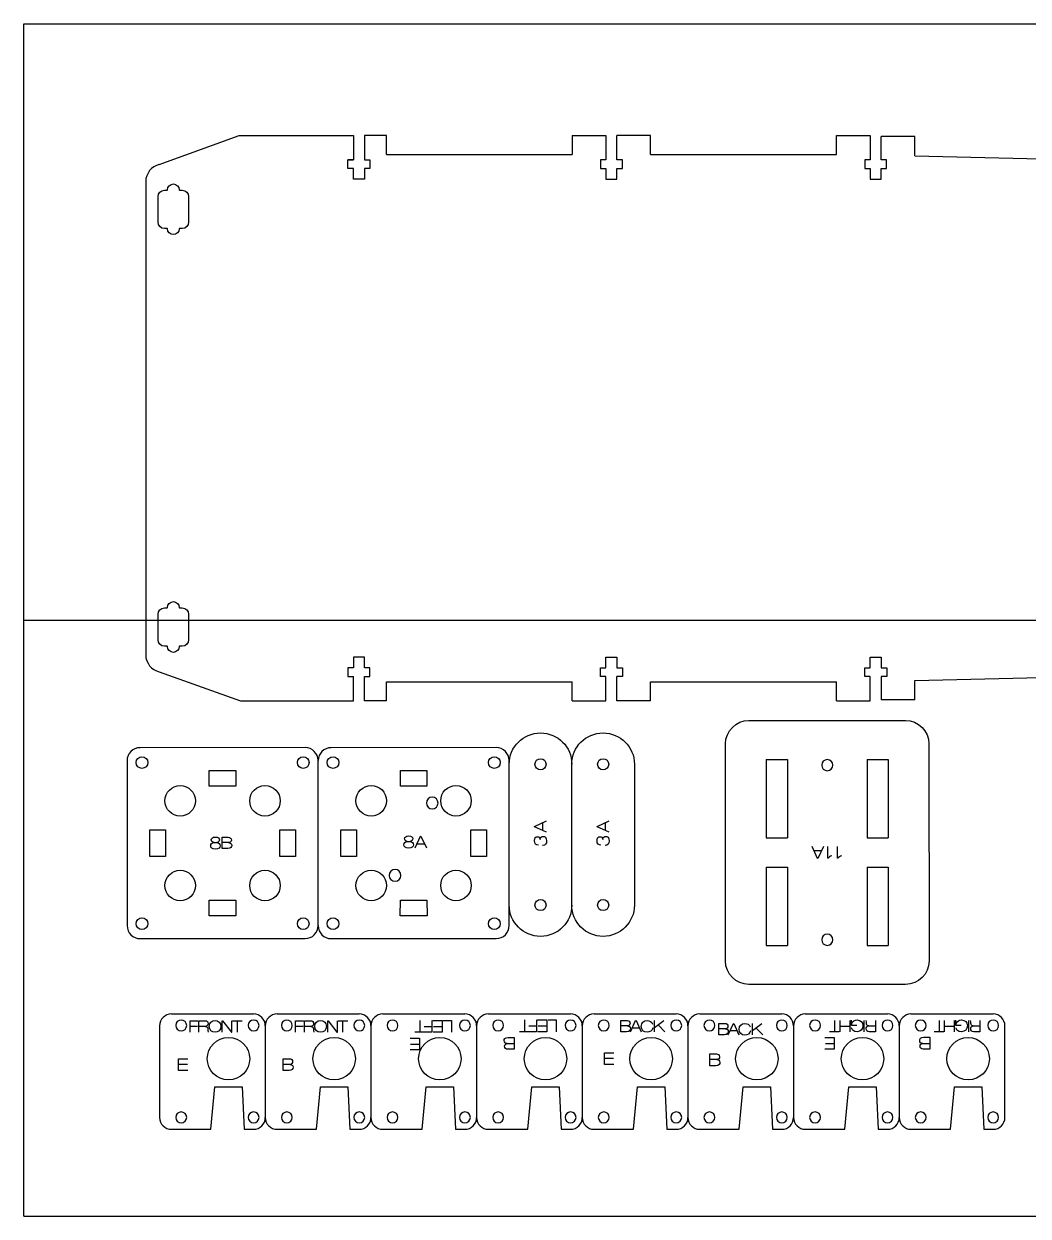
# Model space of a CAD drawing. Extents: x 0 to 610, y 0 to 305.
# Drawn here: x 0 to 256.6, y 0 to 304.8 of the extents above; entities that cross this region are included whole.
import ezdxf

# ---------------------------------------------------------------- set-up
doc = ezdxf.new("R2010")
doc.units = 0
doc.layers.add('CUTS', color=1, linetype='Continuous', true_color=0xff0000)
doc.layers.add('TEXT', color=5, linetype='Continuous', true_color=0x0000ff)
doc.layers.add('laser bed referance', color=3, linetype='Continuous', lineweight=25, true_color=0x00ff00)
doc.layers.add('Referance lines', color=2, linetype='Continuous', lineweight=25, true_color=0xffff00)

msp = doc.modelspace()

# ---------------------------------------------------------------- linework, layer by layer
at = {"layer": 'CUTS', "color": 1, "lineweight": 25, "true_color": 0xff0000}
for p, q in [((34.57, 268.85), (55.03, 276.28)), ((55.03, 276.28), (84.21, 276.28)), ((84.21, 276.28), (84.21, 270.02)), ((92.63, 276.28), (87.01, 276.28)), ((87.01, 276.28), (87.01, 270.02)), ((92.63, 271.38), (92.63, 276.28)), ((140.14, 276.28), (140.14, 271.38)), ((140.14, 276.28), (148.74, 276.28)), ((148.74, 276.28), (148.74, 270.02)), ((160.14, 276.28), (151.54, 276.28)), ((151.54, 270.02), (151.54, 276.28)), ((160.14, 271.38), (160.14, 276.28)), ((207.65, 271.38), (207.65, 276.28)), ((207.65, 276.28), (216.24, 276.28)), ((216.24, 276.28), (216.24, 270.02)), ((227.65, 275.98), (219.04, 275.98)), ((219.04, 270.02), (219.04, 275.98)), ((227.65, 271.08), (227.65, 275.98)), ((92.63, 271.38), (140.14, 271.38)), ((160.14, 271.38), (207.65, 271.38)), ((82.81, 267.82), (82.81, 270.02)), ((82.81, 270.02), (84.21, 270.02)), ((84.21, 270.02), (82.81, 270.02)), ((87.01, 270.02), (88.41, 270.02)), ((88.41, 270.02), (88.41, 267.82)), ((148.74, 270.02), (147.34, 270.02)), ((147.34, 270.02), (147.34, 267.82)), ((152.94, 270.02), (151.54, 270.02)), ((152.94, 267.82), (152.94, 270.02)), ((216.24, 270.02), (214.84, 270.02)), ((214.84, 270.02), (214.84, 267.82)), ((220.44, 270.02), (219.04, 270.02)), ((220.44, 267.82), (220.44, 270.02)), ((227.65, 271.08), (266.8, 270.08)), ((84.21, 267.82), (82.81, 267.82)), ((84.21, 265.07), (84.21, 267.82)), ((88.41, 267.82), (87.01, 267.82)), ((87.01, 267.82), (87.01, 265.07)), ((147.34, 267.82), (148.74, 267.82)), ((148.74, 267.82), (148.74, 265.07)), ((151.54, 265.07), (151.54, 267.82)), ((151.54, 267.82), (152.94, 267.82)), ((214.84, 267.82), (216.24, 267.82)), ((216.24, 267.82), (216.24, 265.07)), ((219.04, 265.07), (219.04, 267.82)), ((219.04, 267.82), (220.44, 267.82)), ((87.01, 265.07), (84.21, 265.07)), ((148.74, 265.07), (151.54, 265.07)), ((216.24, 265.07), (219.04, 265.07)), ((87.01, 142.91), (84.21, 142.91)), ((84.21, 142.91), (84.21, 140.17)), ((87.01, 140.17), (87.01, 142.91)), ((148.74, 140.17), (148.74, 142.91)), ((148.74, 142.91), (151.54, 142.91)), ((151.54, 142.91), (151.54, 140.17)), ((216.27, 140.17), (216.27, 142.91)), ((216.27, 142.91), (219.07, 142.91)), ((219.07, 142.91), (219.07, 140.17)), ((34.57, 139.14), (55.38, 131.71)), ((84.21, 140.17), (82.81, 140.17)), ((82.81, 140.17), (82.81, 137.97)), ((82.81, 137.97), (84.21, 137.97)), ((84.21, 131.71), (84.21, 137.97)), ((88.41, 140.17), (87.01, 140.17)), ((87.01, 131.71), (87.01, 137.97)), ((87.01, 137.97), (88.41, 137.97)), ((88.41, 137.97), (88.41, 140.17)), ((147.34, 137.97), (147.34, 140.17)), ((147.34, 140.17), (148.74, 140.17)), ((148.74, 137.97), (147.34, 137.97)), ((148.74, 131.71), (148.74, 137.97)), ((151.54, 140.17), (152.94, 140.17)), ((152.94, 137.97), (151.54, 137.97)), ((151.54, 131.71), (151.54, 137.97)), ((152.94, 140.17), (152.94, 137.97)), ((214.87, 137.97), (214.87, 140.17)), ((214.87, 140.17), (216.27, 140.17)), ((216.27, 137.97), (214.87, 137.97)), ((216.27, 131.71), (216.27, 137.97)), ((219.07, 140.17), (220.47, 140.17)), ((220.47, 137.97), (219.07, 137.97)), ((219.07, 137.97), (219.07, 132.01)), ((220.47, 140.17), (220.47, 137.97)), ((227.65, 136.91), (266.8, 137.91)), ((92.63, 131.71), (92.63, 136.61)), ((92.63, 136.61), (140.14, 136.61)), ((140.14, 131.71), (140.14, 136.61)), ((160.14, 131.71), (160.14, 136.61)), ((160.14, 136.61), (207.65, 136.61)), ((207.65, 131.71), (207.65, 136.61)), ((227.65, 132.01), (227.65, 136.91)), ((55.38, 131.71), (84.21, 131.71)), ((92.63, 131.71), (87.01, 131.71)), ((140.14, 131.71), (148.74, 131.71)), ((160.14, 131.71), (151.54, 131.71)), ((207.65, 131.71), (216.27, 131.71)), ((227.65, 132.01), (219.07, 132.01)), ((185.28, 126.72), (225.27, 126.72)), ((231.27, 120.72), (231.28, 65.23)), ((189.68, 116.72), (195.08, 116.72)), ((189.68, 116.72), (189.68, 96.72)), ((195.08, 116.72), (195.08, 96.72)), ((215.48, 116.72), (215.48, 96.72)), ((215.48, 116.72), (220.88, 116.72)), ((220.88, 116.72), (220.88, 96.72)), ((189.68, 96.72), (195.08, 96.72)), ((215.48, 96.72), (220.88, 96.72)), ((189.68, 89.23), (189.68, 69.23)), ((189.68, 89.23), (195.08, 89.23)), ((195.08, 89.23), (195.08, 69.23)), ((215.48, 89.23), (215.48, 69.23)), ((215.48, 89.23), (220.88, 89.23)), ((220.88, 89.23), (220.88, 69.23)), ((29.69, 70.95), (71.87, 70.96)), ((78.52, 70.95), (120.7, 70.96)), ((189.68, 69.23), (195.08, 69.23)), ((215.48, 69.23), (220.88, 69.23)), ((37.7, 51.68), (58.69, 51.68)), ((64.69, 51.68), (85.69, 51.68)), ((91.69, 51.68), (112.69, 51.68)), ((118.68, 51.68), (139.68, 51.68)), ((145.68, 51.68), (166.68, 51.68)), ((172.68, 51.68), (193.67, 51.68)), ((199.67, 51.68), (220.67, 51.68)), ((226.67, 51.68), (247.67, 51.68))]:
    msp.add_line(p, q, dxfattribs=at)
for points in [[(31.13, 264.55), (31.13, 143.43)], [(35.92, 262.28), (36.65, 262.28), (36.7, 262.36)], [(39.7, 262.36), (39.75, 262.28), (40.48, 262.28)], [(34.3, 254.1), (34.3, 260.67)], [(42.1, 260.67), (42.1, 254.1)], [(36.65, 252.48), (35.92, 252.48)], [(36.7, 252.41), (36.65, 252.48), (36.65, 252.48)], [(40.48, 252.48), (39.75, 252.48), (39.7, 252.41)], [(35.92, 155.51), (36.65, 155.51), (36.7, 155.59)], [(39.7, 155.59), (39.75, 155.51), (40.48, 155.51)], [(34.3, 147.33), (34.3, 153.89)], [(42.1, 153.89), (42.1, 147.33)], [(36.65, 145.71), (35.92, 145.71)], [(36.7, 145.63), (36.65, 145.71), (36.65, 145.71)], [(40.48, 145.71), (39.75, 145.71), (39.7, 145.63)], [(71.86, 119.77), (29.68, 119.76)], [(120.69, 119.77), (78.51, 119.76)], [(179.28, 65.23), (179.28, 120.72)], [(26.37, 116.45), (26.38, 74.27)], [(75.19, 74.28), (75.18, 116.46)], [(124.01, 74.28), (124, 116.46)], [(47.38, 113.96), (54.18, 113.96), (54.18, 109.96), (47.38, 109.96), (47.38, 113.96), (47.38, 113.96)], [(96.2, 113.96), (103, 113.96), (103, 109.96), (96.2, 109.96), (96.2, 113.96), (96.2, 113.96)], [(140.01, 79.53), (140.01, 115.53)], [(156.01, 115.53), (156.01, 79.53), (156.01, 79.53)], [(32.18, 98.76), (36.18, 98.76), (36.18, 91.96), (32.18, 91.96), (32.18, 98.76), (32.18, 98.76)], [(69.38, 91.95), (65.38, 91.96), (65.38, 98.76), (69.38, 98.76), (69.38, 91.95), (69.38, 91.95)], [(81, 98.76), (85, 98.76), (85, 91.96), (81, 91.96), (81, 98.76), (81, 98.76)], [(114.21, 98.76), (118.21, 98.76), (118.21, 91.96), (114.21, 91.96), (114.21, 98.76), (114.21, 98.76)], [(47.38, 80.76), (54.18, 80.76), (54.18, 76.76), (47.38, 76.76), (47.38, 80.76), (47.38, 80.76)], [(96.19, 76.76), (96.2, 80.76), (103, 80.76), (103.01, 76.76), (96.19, 76.76), (96.19, 76.76)], [(225.28, 59.23), (185.28, 59.23)], [(34.7, 48.68), (34.7, 25.21)], [(61.69, 48.68), (61.69, 25.21)], [(88.69, 48.68), (88.69, 25.21)], [(115.69, 48.68), (115.69, 25.21)], [(142.68, 48.68), (142.68, 25.21)], [(169.68, 48.68), (169.68, 25.21)], [(196.67, 48.68), (196.67, 25.21)], [(223.67, 48.68), (223.67, 25.21)], [(250.67, 25.21), (250.67, 48.68)], [(37.7, 22.21), (47.79, 22.21), (48.79, 33.06), (55.79, 33.06), (55.79, 33.06), (56.29, 22.21), (58.69, 22.21)], [(64.69, 22.21), (74.79, 22.21), (75.79, 33.06), (82.79, 33.06), (82.79, 33.06), (83.29, 22.21), (85.69, 22.21)], [(91.69, 22.21), (101.79, 22.21), (102.79, 33.06), (109.79, 33.06), (110.29, 22.21), (112.69, 22.21)], [(118.68, 22.21), (128.78, 22.21), (129.78, 33.06), (136.78, 33.06), (136.78, 33.06), (137.28, 22.21), (139.68, 22.21)], [(145.68, 22.21), (155.78, 22.21), (156.78, 33.06), (163.78, 33.06), (163.78, 33.06), (164.28, 22.21), (166.68, 22.21)], [(172.68, 22.21), (182.77, 22.21), (183.77, 33.06), (190.77, 33.06), (190.77, 33.06), (191.27, 22.21), (193.67, 22.21)], [(199.67, 22.21), (209.77, 22.21), (210.77, 33.06), (217.77, 33.06), (217.77, 33.06), (218.27, 22.21), (220.67, 22.21)], [(226.67, 22.21), (236.77, 22.21), (237.77, 33.06), (244.77, 33.06), (244.77, 33.06), (245.27, 22.21), (247.67, 22.21)]]:
    msp.add_lwpolyline(points, dxfattribs=at)
for points in [[(34.57, 268.85), (32.68, 268.43), (31.13, 266.49), (31.13, 264.55)], [(34.3, 260.67), (34.3, 261.56), (35.02, 262.28), (35.92, 262.28)], [(36.7, 262.36), (36.7, 263.19), (37.37, 263.86), (38.2, 263.86)], [(38.2, 263.86), (39.03, 263.86), (39.7, 263.19), (39.7, 262.36)], [(40.48, 262.28), (41.37, 262.28), (42.1, 261.56), (42.1, 260.67)], [(35.92, 252.48), (35.02, 252.48), (34.3, 253.21), (34.3, 254.1)], [(42.1, 254.1), (42.1, 253.21), (41.37, 252.48), (40.48, 252.48)], [(38.2, 250.91), (37.37, 250.91), (36.7, 251.58), (36.7, 252.41)], [(39.7, 252.41), (39.7, 251.58), (39.03, 250.91), (38.2, 250.91)], [(34.3, 153.89), (34.3, 154.78), (35.02, 155.51), (35.92, 155.51)], [(36.7, 155.59), (36.7, 156.42), (37.37, 157.09), (38.2, 157.09)], [(38.2, 157.09), (39.03, 157.09), (39.7, 156.42), (39.7, 155.59)], [(40.48, 155.51), (41.37, 155.51), (42.1, 154.78), (42.1, 153.89)], [(35.92, 145.71), (35.02, 145.71), (34.3, 146.43), (34.3, 147.33)], [(42.1, 147.33), (42.1, 146.43), (41.37, 145.71), (40.48, 145.71)], [(31.13, 143.43), (31.13, 141.49), (32.68, 139.56), (34.57, 139.14)], [(38.2, 144.13), (37.37, 144.13), (36.7, 144.81), (36.7, 145.63)], [(39.7, 145.63), (39.7, 144.81), (39.03, 144.13), (38.2, 144.13)], [(179.28, 120.72), (179.28, 124.03), (181.97, 126.72), (185.28, 126.72)], [(225.27, 126.72), (228.59, 126.72), (231.27, 124.03), (231.27, 120.72)], [(124.01, 115.53), (124.01, 119.95), (127.59, 123.53), (132.01, 123.53)], [(132.01, 123.53), (136.43, 123.53), (140.01, 119.95), (140.01, 115.53)], [(140.01, 115.53), (140.01, 119.95), (143.59, 123.53), (148.01, 123.53)], [(148.01, 123.53), (152.43, 123.53), (156.01, 119.95), (156.01, 115.53)], [(29.68, 119.76), (27.86, 119.76), (26.37, 118.27), (26.37, 116.45)], [(75.18, 116.46), (75.18, 118.28), (73.69, 119.77), (71.86, 119.77)], [(78.51, 119.76), (76.68, 119.76), (75.19, 118.27), (75.19, 116.45)], [(124, 116.46), (124, 118.28), (122.51, 119.77), (120.69, 119.77)], [(28.68, 115.96), (28.68, 116.79), (29.35, 117.46), (30.18, 117.46)], [(30.18, 114.46), (29.35, 114.46), (28.68, 115.14), (28.68, 115.96)], [(30.18, 117.46), (31, 117.46), (31.68, 116.79), (31.68, 115.96)], [(31.68, 115.96), (31.68, 115.14), (31, 114.46), (30.18, 114.46)], [(69.88, 115.96), (69.88, 116.79), (70.55, 117.46), (71.38, 117.46)], [(71.38, 114.46), (70.55, 114.46), (69.88, 115.14), (69.88, 115.96)], [(71.38, 117.46), (72.21, 117.46), (72.88, 116.79), (72.88, 115.96)], [(72.88, 115.96), (72.88, 115.14), (72.21, 114.46), (71.38, 114.46)], [(77.5, 115.96), (77.5, 116.79), (78.17, 117.46), (79, 117.46)], [(79, 114.46), (78.17, 114.46), (77.5, 115.14), (77.5, 115.96)], [(79, 117.46), (79.83, 117.46), (80.5, 116.79), (80.5, 115.96)], [(80.5, 115.96), (80.5, 115.14), (79.83, 114.46), (79, 114.46)], [(118.71, 115.96), (118.71, 116.79), (119.38, 117.46), (120.21, 117.46)], [(120.21, 114.46), (119.38, 114.46), (118.71, 115.14), (118.71, 115.96)], [(120.21, 117.46), (121.03, 117.46), (121.71, 116.79), (121.71, 115.96)], [(121.71, 115.96), (121.71, 115.14), (121.03, 114.46), (120.21, 114.46)], [(130.59, 115.53), (130.59, 116.32), (131.23, 116.95), (132.01, 116.95)], [(132.01, 116.95), (132.8, 116.95), (133.44, 116.32), (133.44, 115.53)], [(146.59, 115.53), (146.59, 116.32), (147.23, 116.95), (148.01, 116.95)], [(148.01, 116.95), (148.8, 116.95), (149.44, 116.32), (149.44, 115.53)], [(205.28, 116.72), (204.49, 116.72), (203.85, 116.08), (203.85, 115.29)], [(206.7, 115.29), (206.7, 116.08), (206.07, 116.72), (205.28, 116.72)], [(132.01, 114.1), (131.23, 114.1), (130.59, 114.74), (130.59, 115.53)], [(133.44, 115.53), (133.44, 114.74), (132.8, 114.1), (132.01, 114.1)], [(148.01, 114.1), (147.23, 114.1), (146.59, 114.74), (146.59, 115.53)], [(149.44, 115.53), (149.44, 114.74), (148.8, 114.1), (148.01, 114.1)], [(203.85, 115.29), (203.85, 114.51), (204.49, 113.87), (205.28, 113.87)], [(205.28, 113.87), (206.07, 113.87), (206.7, 114.51), (206.7, 115.29)], [(36.05, 106.17), (36.05, 108.33), (37.8, 110.07), (39.95, 110.07)], [(39.95, 110.07), (42.1, 110.07), (43.85, 108.33), (43.85, 106.17)], [(57.71, 106.17), (57.71, 108.33), (59.46, 110.07), (61.61, 110.07)], [(61.61, 110.07), (63.76, 110.07), (65.51, 108.33), (65.51, 106.17)], [(84.85, 106.19), (84.85, 108.34), (86.6, 110.09), (88.76, 110.09)], [(88.76, 110.09), (90.91, 110.09), (92.65, 108.34), (92.65, 106.19)], [(106.51, 106.19), (106.51, 108.34), (108.26, 110.09), (110.41, 110.09)], [(110.41, 110.09), (112.57, 110.09), (114.31, 108.34), (114.31, 106.19)], [(104.35, 107.11), (103.52, 107.11), (102.85, 106.44), (102.85, 105.61)], [(105.85, 105.61), (105.85, 106.44), (105.18, 107.11), (104.35, 107.11)], [(39.95, 102.27), (37.8, 102.27), (36.05, 104.02), (36.05, 106.17)], [(43.85, 106.17), (43.85, 104.02), (42.1, 102.27), (39.95, 102.27)], [(61.61, 102.27), (59.46, 102.27), (57.71, 104.02), (57.71, 106.17)], [(65.51, 106.17), (65.51, 104.02), (63.76, 102.27), (61.61, 102.27)], [(88.76, 102.29), (86.6, 102.29), (84.85, 104.04), (84.85, 106.19)], [(92.65, 106.19), (92.65, 104.04), (90.91, 102.29), (88.76, 102.29)], [(102.85, 105.61), (102.85, 104.78), (103.52, 104.11), (104.35, 104.11)], [(104.35, 104.11), (105.18, 104.11), (105.85, 104.78), (105.85, 105.61)], [(110.41, 102.29), (108.26, 102.29), (106.51, 104.04), (106.51, 106.19)], [(114.31, 106.19), (114.31, 104.04), (112.57, 102.29), (110.41, 102.29)], [(36.05, 84.51), (36.05, 86.67), (37.8, 88.41), (39.95, 88.41)], [(39.95, 88.41), (42.1, 88.41), (43.85, 86.67), (43.85, 84.51)], [(57.71, 84.51), (57.71, 86.67), (59.46, 88.41), (61.61, 88.41)], [(61.61, 88.41), (63.76, 88.41), (65.51, 86.67), (65.51, 84.51)], [(84.86, 84.53), (84.86, 86.69), (86.6, 88.43), (88.76, 88.43)], [(88.76, 88.43), (90.91, 88.43), (92.66, 86.69), (92.66, 84.53)], [(94.85, 88.61), (94.02, 88.61), (93.35, 87.94), (93.35, 87.11)], [(96.35, 87.11), (96.35, 87.94), (95.68, 88.61), (94.85, 88.61)], [(106.51, 84.53), (106.51, 86.69), (108.26, 88.43), (110.41, 88.43)], [(110.41, 88.43), (112.57, 88.43), (114.31, 86.69), (114.31, 84.53)], [(93.35, 87.11), (93.35, 86.28), (94.02, 85.61), (94.85, 85.61)], [(94.85, 85.61), (95.68, 85.61), (96.35, 86.28), (96.35, 87.11)], [(39.95, 80.61), (37.8, 80.61), (36.05, 82.36), (36.05, 84.51)], [(43.85, 84.51), (43.85, 82.36), (42.1, 80.61), (39.95, 80.61)], [(61.61, 80.61), (59.46, 80.61), (57.71, 82.36), (57.71, 84.51)], [(65.51, 84.51), (65.51, 82.36), (63.76, 80.61), (61.61, 80.61)], [(88.76, 80.63), (86.6, 80.63), (84.86, 82.38), (84.86, 84.53)], [(92.66, 84.53), (92.66, 82.38), (90.91, 80.63), (88.76, 80.63)], [(110.41, 80.63), (108.26, 80.63), (106.51, 82.38), (106.51, 84.53)], [(114.31, 84.53), (114.31, 82.38), (112.57, 80.63), (110.41, 80.63)], [(132.01, 71.53), (127.59, 71.53), (124.01, 75.11), (124.01, 79.53)], [(130.59, 79.53), (130.59, 80.32), (131.23, 80.95), (132.01, 80.95)], [(132.01, 78.1), (131.23, 78.1), (130.59, 78.74), (130.59, 79.53)], [(132.01, 80.95), (132.8, 80.95), (133.44, 80.32), (133.44, 79.53)], [(140.01, 79.53), (140.01, 75.11), (136.43, 71.53), (132.01, 71.53)], [(133.44, 79.53), (133.44, 78.74), (132.8, 78.1), (132.01, 78.1)], [(148.01, 71.53), (143.59, 71.53), (140.01, 75.11), (140.01, 79.53)], [(146.59, 79.53), (146.59, 80.32), (147.23, 80.95), (148.01, 80.95)], [(148.01, 78.1), (147.23, 78.1), (146.59, 78.74), (146.59, 79.53)], [(148.01, 80.95), (148.8, 80.95), (149.44, 80.32), (149.44, 79.53)], [(156.01, 79.53), (156.01, 75.11), (152.43, 71.53), (148.01, 71.53)], [(149.44, 79.53), (149.44, 78.74), (148.8, 78.1), (148.01, 78.1)], [(28.68, 74.76), (28.68, 75.59), (29.35, 76.26), (30.18, 76.26)], [(30.18, 76.26), (31, 76.26), (31.68, 75.59), (31.68, 74.76)], [(69.88, 74.76), (69.88, 75.59), (70.55, 76.26), (71.38, 76.26)], [(71.38, 76.26), (72.21, 76.26), (72.88, 75.59), (72.88, 74.76)], [(77.5, 74.76), (77.5, 75.59), (78.17, 76.26), (79, 76.26)], [(79, 76.26), (79.83, 76.26), (80.5, 75.59), (80.5, 74.76)], [(118.71, 74.76), (118.71, 75.59), (119.38, 76.26), (120.21, 76.26)], [(120.21, 76.26), (121.03, 76.26), (121.71, 75.59), (121.71, 74.76)], [(26.38, 74.27), (26.38, 72.44), (27.87, 70.95), (29.69, 70.95)], [(30.18, 73.26), (29.35, 73.26), (28.68, 73.93), (28.68, 74.76)], [(31.68, 74.76), (31.68, 73.93), (31, 73.26), (30.18, 73.26)], [(71.38, 73.26), (70.55, 73.26), (69.88, 73.93), (69.88, 74.76)], [(72.88, 74.76), (72.88, 73.93), (72.21, 73.26), (71.38, 73.26)], [(71.87, 70.96), (73.7, 70.96), (75.19, 72.45), (75.19, 74.28)], [(75.2, 74.27), (75.2, 72.44), (76.69, 70.95), (78.52, 70.95)], [(79, 73.26), (78.17, 73.26), (77.5, 73.93), (77.5, 74.76)], [(80.5, 74.76), (80.5, 73.93), (79.83, 73.26), (79, 73.26)], [(120.21, 73.26), (119.38, 73.26), (118.71, 73.93), (118.71, 74.76)], [(121.71, 74.76), (121.71, 73.93), (121.03, 73.26), (120.21, 73.26)], [(120.7, 70.96), (122.52, 70.96), (124.01, 72.45), (124.01, 74.28)], [(205.28, 72.08), (204.49, 72.08), (203.85, 71.44), (203.85, 70.66)], [(203.85, 70.66), (203.85, 69.87), (204.49, 69.23), (205.28, 69.23)], [(206.7, 70.66), (206.7, 71.44), (206.07, 72.08), (205.28, 72.08)], [(205.28, 69.23), (206.07, 69.23), (206.7, 69.87), (206.7, 70.66)], [(185.28, 59.23), (181.97, 59.23), (179.28, 61.92), (179.28, 65.23)], [(231.28, 65.23), (231.28, 61.92), (228.59, 59.23), (225.28, 59.23)], [(37.7, 51.68), (36.04, 51.68), (34.7, 50.33), (34.7, 48.68)], [(40.2, 50.14), (39.43, 50.15), (38.8, 49.52), (38.8, 48.75)], [(41.6, 48.74), (41.6, 49.51), (40.97, 50.14), (40.2, 50.14)], [(58.7, 50.14), (57.93, 50.15), (57.3, 49.52), (57.29, 48.75)], [(61.69, 48.68), (61.69, 50.33), (60.35, 51.68), (58.69, 51.68)], [(60.09, 48.74), (60.1, 49.51), (59.47, 50.14), (58.7, 50.14)], [(64.69, 51.68), (63.04, 51.68), (61.69, 50.33), (61.69, 48.68)], [(67.2, 50.14), (66.42, 50.15), (65.8, 49.52), (65.79, 48.75)], [(68.59, 48.74), (68.6, 49.51), (67.97, 50.14), (67.2, 50.14)], [(85.69, 50.14), (84.92, 50.15), (84.29, 49.52), (84.29, 48.75)], [(88.69, 48.68), (88.69, 50.33), (87.35, 51.68), (85.69, 51.68)], [(87.09, 48.74), (87.09, 49.51), (86.47, 50.14), (85.69, 50.14)], [(91.69, 51.68), (90.03, 51.68), (88.69, 50.33), (88.69, 48.68)], [(94.19, 50.14), (93.42, 50.15), (92.79, 49.52), (92.79, 48.75)], [(95.59, 48.74), (95.59, 49.51), (94.97, 50.14), (94.19, 50.14)], [(112.69, 50.14), (111.92, 50.15), (111.29, 49.52), (111.29, 48.75)], [(115.69, 48.68), (115.69, 50.33), (114.34, 51.68), (112.69, 51.68)], [(114.09, 48.74), (114.09, 49.51), (113.46, 50.14), (112.69, 50.14)], [(118.68, 51.68), (117.03, 51.68), (115.69, 50.33), (115.69, 48.68)], [(121.19, 50.14), (120.42, 50.15), (119.79, 49.52), (119.79, 48.75)], [(122.59, 48.74), (122.59, 49.51), (121.96, 50.14), (121.19, 50.14)], [(139.69, 50.14), (138.92, 50.15), (138.29, 49.52), (138.28, 48.75)], [(142.68, 48.68), (142.68, 50.33), (141.34, 51.68), (139.68, 51.68)], [(141.08, 48.74), (141.09, 49.51), (140.46, 50.14), (139.69, 50.14)], [(145.68, 51.68), (144.02, 51.68), (142.68, 50.33), (142.68, 48.68)], [(148.18, 50.14), (147.41, 50.15), (146.78, 49.52), (146.78, 48.75)], [(149.58, 48.74), (149.58, 49.51), (148.96, 50.14), (148.18, 50.14)], [(166.68, 50.14), (165.91, 50.15), (165.28, 49.52), (165.28, 48.75)], [(169.68, 48.68), (169.68, 50.33), (168.33, 51.68), (166.68, 51.68)], [(168.08, 48.74), (168.08, 49.51), (167.46, 50.14), (166.68, 50.14)], [(172.68, 51.68), (171.02, 51.68), (169.68, 50.33), (169.68, 48.68)], [(175.18, 50.14), (174.41, 50.15), (173.78, 49.52), (173.78, 48.75)], [(176.58, 48.74), (176.58, 49.51), (175.95, 50.14), (175.18, 50.14)], [(193.68, 50.14), (192.91, 50.15), (192.28, 49.52), (192.27, 48.75)], [(196.67, 48.68), (196.67, 50.33), (195.33, 51.68), (193.67, 51.68)], [(195.07, 48.74), (195.08, 49.51), (194.45, 50.14), (193.68, 50.14)], [(199.67, 51.68), (198.01, 51.68), (196.67, 50.33), (196.67, 48.68)], [(202.18, 50.14), (201.4, 50.15), (200.78, 49.52), (200.77, 48.75)], [(203.57, 48.74), (203.58, 49.51), (202.95, 50.14), (202.18, 50.14)], [(220.67, 50.14), (219.9, 50.15), (219.27, 49.52), (219.27, 48.75)], [(223.67, 48.68), (223.67, 50.33), (222.33, 51.68), (220.67, 51.68)], [(222.07, 48.74), (222.07, 49.51), (221.45, 50.14), (220.67, 50.14)], [(226.67, 51.68), (225.01, 51.68), (223.67, 50.33), (223.67, 48.68)], [(229.17, 50.14), (228.4, 50.15), (227.77, 49.52), (227.77, 48.75)], [(230.57, 48.74), (230.57, 49.51), (229.95, 50.14), (229.17, 50.14)], [(247.67, 50.14), (246.9, 50.15), (246.27, 49.52), (246.27, 48.75)], [(250.67, 48.68), (250.67, 50.33), (249.32, 51.68), (247.67, 51.68)], [(249.07, 48.74), (249.07, 49.51), (248.44, 50.14), (247.67, 50.14)], [(38.8, 48.75), (38.79, 47.98), (39.42, 47.35), (40.19, 47.35)], [(40.19, 47.35), (40.96, 47.34), (41.59, 47.97), (41.6, 48.74)], [(57.29, 48.75), (57.29, 47.98), (57.92, 47.35), (58.69, 47.35)], [(58.69, 47.35), (59.46, 47.34), (60.09, 47.97), (60.09, 48.74)], [(65.79, 48.75), (65.79, 47.98), (66.42, 47.35), (67.19, 47.35)], [(67.19, 47.35), (67.96, 47.34), (68.59, 47.97), (68.59, 48.74)], [(84.29, 48.75), (84.29, 47.98), (84.91, 47.35), (85.69, 47.35)], [(85.69, 47.35), (86.46, 47.34), (87.09, 47.97), (87.09, 48.74)], [(92.79, 48.75), (92.79, 47.98), (93.41, 47.35), (94.19, 47.35)], [(94.19, 47.35), (94.96, 47.34), (95.59, 47.97), (95.59, 48.74)], [(111.29, 48.75), (111.28, 47.98), (111.91, 47.35), (112.68, 47.35)], [(112.68, 47.35), (113.45, 47.34), (114.08, 47.97), (114.09, 48.74)], [(119.79, 48.75), (119.78, 47.98), (120.41, 47.35), (121.18, 47.35)], [(121.18, 47.35), (121.95, 47.34), (122.58, 47.97), (122.59, 48.74)], [(138.28, 48.75), (138.28, 47.98), (138.91, 47.35), (139.68, 47.35)], [(139.68, 47.35), (140.45, 47.34), (141.08, 47.97), (141.08, 48.74)], [(146.78, 48.75), (146.78, 47.98), (147.4, 47.35), (148.18, 47.35)], [(148.18, 47.35), (148.95, 47.34), (149.58, 47.97), (149.58, 48.74)], [(165.28, 48.75), (165.28, 47.98), (165.9, 47.35), (166.68, 47.35)], [(166.68, 47.35), (167.45, 47.34), (168.08, 47.97), (168.08, 48.74)], [(173.78, 48.75), (173.77, 47.98), (174.4, 47.35), (175.17, 47.35)], [(175.17, 47.35), (175.95, 47.34), (176.57, 47.97), (176.58, 48.74)], [(192.27, 48.75), (192.27, 47.98), (192.9, 47.35), (193.67, 47.35)], [(193.67, 47.35), (194.44, 47.34), (195.07, 47.97), (195.07, 48.74)], [(200.77, 48.75), (200.77, 47.98), (201.39, 47.35), (202.17, 47.35)], [(202.17, 47.35), (202.94, 47.34), (203.57, 47.97), (203.57, 48.74)], [(219.27, 48.75), (219.27, 47.98), (219.89, 47.35), (220.66, 47.35)], [(220.66, 47.35), (221.44, 47.34), (222.07, 47.97), (222.07, 48.74)], [(227.77, 48.75), (227.77, 47.98), (228.39, 47.35), (229.16, 47.35)], [(229.16, 47.35), (229.94, 47.34), (230.57, 47.97), (230.57, 48.74)], [(246.27, 48.75), (246.26, 47.98), (246.89, 47.35), (247.66, 47.35)], [(247.66, 47.35), (248.43, 47.34), (249.06, 47.97), (249.07, 48.74)], [(46.87, 40.25), (46.87, 43.24), (49.3, 45.67), (52.29, 45.67)], [(52.29, 45.67), (55.29, 45.67), (57.72, 43.24), (57.72, 40.25)], [(73.87, 40.25), (73.87, 43.24), (76.29, 45.67), (79.29, 45.67)], [(79.29, 45.67), (82.29, 45.67), (84.72, 43.24), (84.72, 40.25)], [(100.86, 40.25), (100.86, 43.24), (103.29, 45.67), (106.29, 45.67)], [(106.29, 45.67), (109.28, 45.67), (111.71, 43.24), (111.71, 40.25)], [(127.86, 40.25), (127.86, 43.24), (130.29, 45.67), (133.28, 45.67)], [(133.28, 45.67), (136.28, 45.67), (138.71, 43.24), (138.71, 40.25)], [(154.85, 40.25), (154.85, 43.24), (157.28, 45.67), (160.28, 45.67)], [(160.28, 45.67), (163.27, 45.67), (165.7, 43.24), (165.7, 40.25)], [(181.85, 40.25), (181.85, 43.24), (184.28, 45.67), (187.27, 45.67)], [(187.27, 45.67), (190.27, 45.67), (192.7, 43.24), (192.7, 40.25)], [(208.85, 40.25), (208.85, 43.24), (211.27, 45.67), (214.27, 45.67)], [(214.27, 45.67), (217.27, 45.67), (219.7, 43.24), (219.7, 40.25)], [(235.84, 40.25), (235.84, 43.24), (238.27, 45.67), (241.27, 45.67)], [(241.27, 45.67), (244.26, 45.67), (246.69, 43.24), (246.69, 40.25)], [(52.29, 34.82), (49.3, 34.82), (46.87, 37.25), (46.87, 40.25)], [(57.72, 40.25), (57.72, 37.25), (55.29, 34.82), (52.29, 34.82)], [(79.29, 34.82), (76.29, 34.82), (73.87, 37.25), (73.87, 40.25)], [(84.72, 40.25), (84.72, 37.25), (82.29, 34.82), (79.29, 34.82)], [(106.29, 34.82), (103.29, 34.82), (100.86, 37.25), (100.86, 40.25)], [(111.71, 40.25), (111.71, 37.25), (109.28, 34.82), (106.29, 34.82)], [(133.28, 34.82), (130.29, 34.82), (127.86, 37.25), (127.86, 40.25)], [(138.71, 40.25), (138.71, 37.25), (136.28, 34.82), (133.28, 34.82)], [(160.28, 34.82), (157.28, 34.82), (154.85, 37.25), (154.85, 40.25)], [(165.7, 40.25), (165.7, 37.25), (163.27, 34.82), (160.28, 34.82)], [(187.27, 34.82), (184.28, 34.82), (181.85, 37.25), (181.85, 40.25)], [(192.7, 40.25), (192.7, 37.25), (190.27, 34.82), (187.27, 34.82)], [(214.27, 34.82), (211.27, 34.82), (208.85, 37.25), (208.85, 40.25)], [(219.7, 40.25), (219.7, 37.25), (217.27, 34.82), (214.27, 34.82)], [(241.27, 34.82), (238.27, 34.82), (235.84, 37.25), (235.84, 40.25)], [(246.69, 40.25), (246.69, 37.25), (244.26, 34.82), (241.27, 34.82)], [(34.7, 25.21), (34.7, 23.55), (36.04, 22.21), (37.7, 22.21)], [(38.8, 25.25), (38.79, 24.48), (39.42, 23.85), (40.19, 23.85)], [(40.2, 26.64), (39.43, 26.65), (38.8, 26.02), (38.8, 25.25)], [(40.19, 23.85), (40.97, 23.84), (41.59, 24.47), (41.6, 25.24)], [(41.6, 25.24), (41.6, 26.01), (40.97, 26.64), (40.2, 26.64)], [(58.7, 26.64), (57.93, 26.65), (57.3, 26.02), (57.29, 25.25)], [(57.29, 25.25), (57.29, 24.48), (57.92, 23.85), (58.69, 23.85)], [(58.69, 23.85), (59.46, 23.84), (60.09, 24.47), (60.09, 25.24)], [(58.69, 22.21), (60.35, 22.21), (61.69, 23.55), (61.69, 25.21)], [(60.09, 25.24), (60.1, 26.01), (59.47, 26.64), (58.7, 26.64)], [(61.69, 25.21), (61.69, 23.55), (63.04, 22.21), (64.69, 22.21)], [(67.2, 26.64), (66.43, 26.65), (65.8, 26.02), (65.79, 25.25)], [(65.79, 25.25), (65.79, 24.48), (66.42, 23.85), (67.19, 23.85)], [(67.19, 23.85), (67.96, 23.84), (68.59, 24.47), (68.59, 25.24)], [(68.59, 25.24), (68.6, 26.01), (67.97, 26.64), (67.2, 26.64)], [(85.7, 26.64), (84.92, 26.65), (84.29, 26.02), (84.29, 25.25)], [(84.29, 25.25), (84.29, 24.48), (84.91, 23.85), (85.69, 23.85)], [(85.69, 23.85), (86.46, 23.84), (87.09, 24.47), (87.09, 25.24)], [(85.69, 22.21), (87.35, 22.21), (88.69, 23.55), (88.69, 25.21)], [(87.09, 25.24), (87.09, 26.01), (86.47, 26.64), (85.7, 26.64)], [(88.69, 25.21), (88.69, 23.55), (90.03, 22.21), (91.69, 22.21)], [(94.2, 26.64), (93.42, 26.65), (92.79, 26.02), (92.79, 25.25)], [(92.79, 25.25), (92.79, 24.48), (93.41, 23.85), (94.19, 23.85)], [(94.19, 23.85), (94.96, 23.84), (95.59, 24.47), (95.59, 25.24)], [(95.59, 25.24), (95.59, 26.01), (94.97, 26.64), (94.2, 26.64)], [(111.29, 25.25), (111.28, 24.48), (111.91, 23.85), (112.68, 23.85)], [(112.69, 26.64), (111.92, 26.65), (111.29, 26.02), (111.29, 25.25)], [(112.68, 23.85), (113.45, 23.84), (114.08, 24.47), (114.09, 25.24)], [(114.09, 25.24), (114.09, 26.01), (113.46, 26.64), (112.69, 26.64)], [(112.69, 22.21), (114.34, 22.21), (115.69, 23.55), (115.69, 25.21)], [(115.69, 25.21), (115.69, 23.55), (117.03, 22.21), (118.68, 22.21)], [(119.79, 25.25), (119.78, 24.48), (120.41, 23.85), (121.18, 23.85)], [(121.19, 26.64), (120.42, 26.65), (119.79, 26.02), (119.79, 25.25)], [(121.18, 23.85), (121.96, 23.84), (122.58, 24.47), (122.59, 25.24)], [(122.59, 25.24), (122.59, 26.01), (121.96, 26.64), (121.19, 26.64)], [(139.69, 26.64), (138.92, 26.65), (138.29, 26.02), (138.28, 25.25)], [(138.28, 25.25), (138.28, 24.48), (138.91, 23.85), (139.68, 23.85)], [(139.68, 23.85), (140.45, 23.84), (141.08, 24.47), (141.08, 25.24)], [(139.68, 22.21), (141.34, 22.21), (142.68, 23.55), (142.68, 25.21)], [(141.08, 25.24), (141.09, 26.01), (140.46, 26.64), (139.69, 26.64)], [(142.68, 25.21), (142.68, 23.55), (144.02, 22.21), (145.68, 22.21)], [(148.19, 26.64), (147.41, 26.65), (146.78, 26.02), (146.78, 25.25)], [(146.78, 25.25), (146.78, 24.48), (147.4, 23.85), (148.18, 23.85)], [(148.18, 23.85), (148.95, 23.84), (149.58, 24.47), (149.58, 25.24)], [(149.58, 25.24), (149.58, 26.01), (148.96, 26.64), (148.19, 26.64)], [(165.28, 25.25), (165.27, 24.48), (165.9, 23.85), (166.67, 23.85)], [(166.68, 26.64), (165.91, 26.65), (165.28, 26.02), (165.28, 25.25)], [(166.67, 23.85), (167.45, 23.84), (168.07, 24.47), (168.08, 25.24)], [(168.08, 25.24), (168.08, 26.01), (167.46, 26.64), (166.68, 26.64)], [(166.68, 22.21), (168.33, 22.21), (169.68, 23.55), (169.68, 25.21)], [(169.68, 25.21), (169.68, 23.55), (171.02, 22.21), (172.68, 22.21)], [(173.78, 25.25), (173.77, 24.48), (174.4, 23.85), (175.17, 23.85)], [(175.18, 26.64), (174.41, 26.65), (173.78, 26.02), (173.78, 25.25)], [(175.17, 23.85), (175.95, 23.84), (176.57, 24.47), (176.58, 25.24)], [(176.58, 25.24), (176.58, 26.01), (175.95, 26.64), (175.18, 26.64)], [(193.68, 26.64), (192.91, 26.65), (192.28, 26.02), (192.27, 25.25)], [(192.27, 25.25), (192.27, 24.48), (192.9, 23.85), (193.67, 23.85)], [(193.67, 23.85), (194.44, 23.84), (195.07, 24.47), (195.07, 25.24)], [(193.67, 22.21), (195.33, 22.21), (196.67, 23.55), (196.67, 25.21)], [(195.07, 25.24), (195.08, 26.01), (194.45, 26.64), (193.68, 26.64)], [(196.67, 25.21), (196.67, 23.55), (198.01, 22.21), (199.67, 22.21)], [(202.18, 26.64), (201.4, 26.65), (200.78, 26.02), (200.77, 25.25)], [(200.77, 25.25), (200.77, 24.48), (201.4, 23.85), (202.17, 23.85)], [(202.17, 23.85), (202.94, 23.84), (203.57, 24.47), (203.57, 25.24)], [(203.57, 25.24), (203.58, 26.01), (202.95, 26.64), (202.18, 26.64)], [(220.67, 26.64), (219.9, 26.65), (219.27, 26.02), (219.27, 25.25)], [(219.27, 25.25), (219.27, 24.48), (219.89, 23.85), (220.66, 23.85)], [(220.66, 23.85), (221.44, 23.84), (222.07, 24.47), (222.07, 25.24)], [(222.07, 25.24), (222.07, 26.01), (221.45, 26.64), (220.67, 26.64)], [(220.67, 22.21), (222.33, 22.21), (223.67, 23.55), (223.67, 25.21)], [(223.67, 25.21), (223.67, 23.55), (225.01, 22.21), (226.67, 22.21)], [(229.17, 26.64), (228.4, 26.65), (227.77, 26.02), (227.77, 25.25)], [(227.77, 25.25), (227.77, 24.48), (228.39, 23.85), (229.17, 23.85)], [(230.57, 25.24), (230.57, 26.01), (229.95, 26.64), (229.17, 26.64)], [(229.17, 23.85), (229.94, 23.84), (230.57, 24.47), (230.57, 25.24)], [(246.27, 25.25), (246.26, 24.48), (246.89, 23.85), (247.66, 23.85)], [(247.67, 26.64), (246.9, 26.65), (246.27, 26.02), (246.27, 25.25)], [(247.66, 23.85), (248.43, 23.84), (249.06, 24.47), (249.07, 25.24)], [(249.07, 25.24), (249.07, 26.01), (248.44, 26.64), (247.67, 26.64)], [(247.67, 22.21), (249.32, 22.21), (250.67, 23.55), (250.67, 25.21)]]:
    msp.add_open_spline(points, degree=3, dxfattribs=at)
at = {"layer": 'laser bed referance'}
for p, q in [((0, 304.8), (609.6, 304.8)), ((0, 0), (0, 304.8)), ((0, 0), (609.6, 0))]:
    msp.add_line(p, q, dxfattribs=at)
at = {"layer": 'Referance lines'}
msp.add_line((0, 152.4), (609.6, 152.4), dxfattribs=at)
at = {"layer": 'TEXT', "color": 5, "lineweight": 25, "true_color": 0x0000ff}
for points in [[(133.52, 98.15), (130.5, 99.54), (130.5, 99.65), (133.52, 101.04)], [(149.52, 98.15), (146.5, 99.54), (146.5, 99.65), (149.52, 101.04)], [(132.52, 100.58), (132.52, 98.6)], [(148.53, 100.58), (148.53, 98.6)], [(48.59, 95.51), (48.59, 95.52)], [(48.59, 95.51), (49.27, 95.51)], [(49.27, 95.52), (49.27, 95.51)], [(50.68, 96.85), (52.24, 96.85)], [(52.14, 93.97), (50.68, 93.97), (50.68, 96.85), (50.68, 96.85)], [(52.38, 95.48), (50.68, 95.48)], [(52.38, 95.48), (52.38, 95.47)], [(97.98, 95.79), (97.98, 95.8)], [(97.98, 95.79), (98.67, 95.79)], [(98.67, 95.8), (98.67, 95.79)], [(99.97, 94.13), (101.35, 97.15), (101.46, 97.15), (102.85, 94.13)], [(102.39, 95.13), (100.42, 95.13)], [(131.91, 96.31), (131.92, 96.31)], [(147.91, 96.31), (147.92, 96.31)], [(205.51, 91.54), (205.4, 91.54), (205.4, 94.52)], [(208.01, 91.54), (207.9, 91.54), (207.9, 94.52)], [(204.28, 94.49), (202.89, 91.46), (202.78, 91.46), (201.4, 94.49)], [(201.85, 93.49), (203.83, 93.49)], [(42.48, 47.07), (42.48, 49.95), (44.49, 49.95)], [(44.7, 47.07), (44.7, 49.95), (46.28, 49.95)], [(50.68, 47.07), (50.68, 49.95), (50.78, 49.95), (53.05, 47.07), (53.14, 47.07), (53.14, 49.95)], [(53.3, 49.95), (55.78, 49.95)], [(54.55, 47.07), (54.55, 49.95)], [(69.44, 47.07), (69.44, 49.95), (71.46, 49.95)], [(71.67, 47.07), (71.67, 49.95), (73.25, 49.95)], [(77.64, 47.07), (77.64, 49.95), (77.75, 49.95), (80.01, 47.07), (80.1, 47.07), (80.1, 49.95)], [(80.27, 49.95), (82.75, 49.95)], [(81.51, 47.07), (81.51, 49.95)], [(101.18, 50.01), (101.18, 47.01)], [(104.26, 50.01), (104.26, 47.01), (102.16, 47.01)], [(104.53, 50.01), (106.89, 50.01), (106.89, 47.01), (104.55, 47.01)], [(107.18, 50.01), (109.28, 50.01), (109.28, 47.01)], [(127.94, 50.16), (127.94, 47.16)], [(131.02, 50.16), (131.02, 47.16), (128.91, 47.16)], [(131.28, 50.16), (133.64, 50.16), (133.64, 47.16), (131.31, 47.16)], [(133.93, 50.16), (136.04, 50.16), (136.04, 47.16)], [(152.56, 50.01), (154.12, 50.01)], [(154.02, 47.14), (152.56, 47.14), (152.56, 50.01), (152.56, 50.01)], [(154.98, 47.14), (156.3, 50.01), (156.41, 50.01), (157.72, 47.14)], [(161.16, 48.21), (163.53, 50.01)], [(161.16, 47.14), (161.16, 50.01)], [(162.04, 48.87), (163.79, 47.14)], [(177.56, 49.26), (179.12, 49.26)], [(179.02, 46.39), (177.56, 46.39), (177.56, 49.26), (177.56, 49.26)], [(179.98, 46.39), (181.3, 49.26), (181.4, 49.26), (182.72, 46.39)], [(186.16, 47.46), (188.52, 49.26)], [(186.16, 46.39), (186.16, 49.26)], [(207.15, 50.03), (207.15, 47.19)], [(208.55, 47.16), (208.55, 50.03)], [(211.01, 50.03), (211.01, 47.16)], [(212.8, 48.75), (211.45, 48.75), (211.45, 50.1)], [(214.74, 47.16), (214.74, 50.03)], [(217.59, 50.03), (217.59, 47.16), (216.01, 47.16)], [(233.85, 50.03), (233.85, 47.19)], [(235.24, 47.16), (235.24, 50.03)], [(237.7, 50.03), (237.7, 47.16)], [(239.49, 48.75), (238.14, 48.75), (238.14, 50.1)], [(241.44, 47.16), (241.44, 50.03)], [(244.29, 50.03), (244.29, 47.16), (242.71, 47.16)], [(42.48, 48.61), (44.37, 48.61)], [(46.39, 48.47), (44.7, 48.46)], [(46.39, 48.48), (46.39, 48.47)], [(69.44, 48.61), (71.34, 48.61)], [(73.35, 48.47), (71.67, 48.46)], [(73.36, 48.48), (73.35, 48.47)], [(102.49, 47.01), (99.9, 47.01)], [(104.26, 48.41), (102.28, 48.41)], [(106.89, 48.41), (104.65, 48.41)], [(129.24, 47.16), (126.65, 47.16)], [(131.02, 48.56), (129.04, 48.56)], [(133.64, 48.56), (131.41, 48.56)], [(154.26, 48.64), (152.56, 48.64)], [(154.26, 48.64), (154.26, 48.64)], [(157.29, 48.09), (155.41, 48.09)], [(179.26, 47.89), (177.56, 47.9)], [(179.26, 47.9), (179.26, 47.89)], [(182.29, 47.34), (180.41, 47.34)], [(187.04, 48.12), (188.79, 46.39)], [(208.35, 47.16), (205.87, 47.16)], [(211.01, 48.5), (208.55, 48.5)], [(215.9, 48.63), (215.91, 48.64)], [(215.91, 48.64), (217.59, 48.64)], [(229.92, 45.74), (231.45, 45.74), (231.45, 42.72), (231.45, 42.72)], [(235.05, 47.16), (232.57, 47.16)], [(237.7, 48.5), (235.24, 48.5)], [(242.6, 48.63), (242.6, 48.64), (244.29, 48.64)], [(98.71, 45.54), (101.09, 45.54), (101.09, 42.52), (98.73, 42.52)], [(101.09, 43.92), (98.83, 43.92)], [(123.47, 44.11), (125.25, 44.1)], [(123.47, 44.1), (123.47, 44.11)], [(123.72, 45.69), (125.25, 45.69), (125.25, 42.67), (125.25, 42.67)], [(204.68, 45.69), (207.05, 45.69), (207.05, 42.67), (204.7, 42.67)], [(207.05, 44.07), (204.8, 44.07)], [(229.67, 44.16), (231.45, 44.16)], [(229.67, 44.16), (229.67, 44.16)], [(231.45, 42.72), (229.81, 42.72)], [(41.92, 37.22), (39.54, 37.22), (39.54, 40.25), (41.89, 40.25)], [(66.22, 40.25), (67.86, 40.25)], [(67.75, 37.22), (66.22, 37.22), (66.22, 40.25), (66.22, 40.25)], [(125.25, 42.67), (123.61, 42.67)], [(150.77, 38.73), (148.39, 38.73), (148.39, 41.76), (150.74, 41.76)], [(148.39, 40.35), (150.65, 40.35)], [(175.3, 41.48), (176.94, 41.48)], [(176.83, 38.46), (175.3, 38.46), (175.3, 41.48), (175.3, 41.48)], [(177.09, 40.04), (175.3, 40.05)], [(177.09, 40.05), (177.09, 40.04)], [(39.54, 38.84), (41.79, 38.84)], [(68.01, 38.81), (66.22, 38.81)], [(68.01, 38.81), (68.01, 38.8)]]:
    msp.add_lwpolyline(points, dxfattribs=at)
for points in [[(47.74, 94.66), (47.74, 95.14), (47.98, 95.45), (48.59, 95.51)], [(48.93, 93.81), (48.03, 93.81), (47.74, 94.2), (47.74, 94.66)], [(47.89, 96.17), (47.89, 96.67), (48.26, 96.92), (48.93, 96.92)], [(48.59, 95.52), (48.05, 95.56), (47.89, 95.92), (47.89, 96.17)], [(48.93, 96.92), (49.6, 96.92), (49.96, 96.67), (49.96, 96.17)], [(50.12, 94.66), (50.12, 94.2), (49.83, 93.81), (48.93, 93.81)], [(49.96, 96.17), (49.96, 95.92), (49.81, 95.56), (49.27, 95.52)], [(49.27, 95.51), (49.87, 95.45), (50.12, 95.14), (50.12, 94.66)], [(53.11, 94.75), (53.11, 94.42), (52.89, 93.97), (52.14, 93.97)], [(52.24, 96.85), (52.7, 96.85), (53.02, 96.6), (53.02, 96.13)], [(53.02, 96.13), (53.02, 95.8), (52.72, 95.47), (52.38, 95.48)], [(52.38, 95.47), (52.76, 95.46), (53.11, 95.26), (53.11, 94.75)], [(97.13, 94.94), (97.13, 95.41), (97.38, 95.73), (97.98, 95.79)], [(98.32, 94.08), (97.43, 94.08), (97.13, 94.48), (97.13, 94.94)], [(97.29, 96.45), (97.29, 96.94), (97.66, 97.2), (98.32, 97.2)], [(97.98, 95.8), (97.44, 95.84), (97.29, 96.2), (97.29, 96.45)], [(98.32, 97.2), (98.99, 97.2), (99.36, 96.94), (99.36, 96.45)], [(99.52, 94.94), (99.52, 94.48), (99.22, 94.08), (98.32, 94.08)], [(99.36, 96.45), (99.36, 96.2), (99.2, 95.84), (98.67, 95.8)], [(98.67, 95.79), (99.27, 95.73), (99.52, 95.41), (99.52, 94.94)], [(130.46, 95.99), (130.46, 96.7), (130.78, 97.01), (131.24, 97.01)], [(131.46, 94.86), (130.84, 94.89), (130.46, 95.15), (130.46, 95.99)], [(131.24, 97.01), (131.53, 97.01), (131.85, 96.84), (131.91, 96.31)], [(131.92, 96.31), (131.98, 96.88), (132.31, 97.08), (132.71, 97.08)], [(132.59, 94.77), (132.56, 94.77), (132.53, 94.78), (132.49, 94.78)], [(133.57, 95.92), (133.57, 95.14), (133.18, 94.77), (132.59, 94.77)], [(132.71, 97.08), (133.04, 97.08), (133.57, 96.86), (133.57, 95.92)], [(146.46, 95.99), (146.46, 96.7), (146.78, 97.01), (147.24, 97.01)], [(147.46, 94.86), (146.84, 94.89), (146.46, 95.15), (146.46, 95.99)], [(147.24, 97.01), (147.53, 97.01), (147.85, 96.84), (147.91, 96.31)], [(147.92, 96.31), (147.98, 96.88), (148.31, 97.08), (148.71, 97.08)], [(148.59, 94.77), (148.56, 94.77), (148.53, 94.78), (148.49, 94.78)], [(149.57, 95.92), (149.57, 95.14), (149.18, 94.77), (148.59, 94.77)], [(148.71, 97.08), (149.04, 97.08), (149.57, 96.86), (149.57, 95.92)], [(206.45, 92.1), (206, 91.99), (205.69, 91.75), (205.51, 91.54)], [(208.95, 92.1), (208.5, 91.99), (208.19, 91.75), (208.01, 91.54)], [(46.28, 49.95), (46.86, 49.95), (47.08, 49.67), (47.08, 49.16)], [(47.08, 49.16), (47.08, 48.89), (46.89, 48.5), (46.39, 48.48)], [(47.36, 48.51), (47.36, 49.46), (48.03, 50.01), (48.85, 50.01)], [(48.85, 50.01), (49.67, 50.01), (50.34, 49.46), (50.34, 48.51)], [(73.25, 49.95), (73.82, 49.95), (74.04, 49.67), (74.04, 49.16)], [(74.04, 49.16), (74.04, 48.89), (73.86, 48.51), (73.36, 48.48)], [(74.33, 48.51), (74.33, 49.46), (75, 50.01), (75.82, 50.01)], [(75.82, 50.01), (76.64, 50.01), (77.3, 49.46), (77.3, 48.51)], [(154.12, 50.01), (154.58, 50.01), (154.89, 49.76), (154.89, 49.3)], [(154.89, 49.3), (154.89, 48.96), (154.6, 48.64), (154.26, 48.64)], [(157.74, 48.51), (157.74, 49.46), (158.41, 50.01), (159.23, 50.01)], [(159.23, 50.01), (159.91, 50.01), (160.45, 49.73), (160.6, 49.11)], [(179.12, 49.26), (179.57, 49.26), (179.89, 49.02), (179.89, 48.55)], [(182.74, 47.76), (182.74, 48.71), (183.41, 49.26), (184.23, 49.26)], [(184.23, 49.26), (184.91, 49.26), (185.44, 48.98), (185.6, 48.36)], [(211.45, 48.75), (211.49, 49.09), (211.55, 49.23), (211.55, 49.23)], [(211.55, 49.23), (211.75, 49.89), (212.3, 50.16), (212.9, 50.16)], [(212.9, 50.16), (213.72, 50.16), (214.39, 49.61), (214.39, 48.66)], [(215.27, 49.24), (215.27, 49.35), (215.27, 49.92), (215.21, 50.03)], [(215.91, 48.64), (215.47, 48.64), (215.27, 48.85), (215.27, 49.24)], [(238.14, 48.75), (238.18, 49.09), (238.24, 49.23), (238.24, 49.23)], [(238.24, 49.23), (238.44, 49.89), (239, 50.16), (239.6, 50.16)], [(239.6, 50.16), (240.42, 50.16), (241.09, 49.61), (241.09, 48.66)], [(241.97, 49.24), (241.97, 49.35), (241.96, 49.92), (241.9, 50.03)], [(242.6, 48.64), (242.16, 48.64), (241.97, 48.85), (241.97, 49.24)], [(46.39, 48.47), (46.83, 48.46), (47.02, 48.26), (47.02, 47.87)], [(47.02, 47.87), (47.02, 47.76), (47.03, 47.19), (47.09, 47.07)], [(48.85, 47.01), (48.03, 47.01), (47.36, 47.56), (47.36, 48.51)], [(50.34, 48.51), (50.34, 47.56), (49.67, 47.01), (48.85, 47.01)], [(73.35, 48.47), (73.8, 48.47), (73.99, 48.26), (73.99, 47.87)], [(73.99, 47.87), (73.99, 47.76), (74, 47.19), (74.05, 47.07)], [(75.82, 47.01), (75, 47.01), (74.33, 47.56), (74.33, 48.51)], [(77.3, 48.51), (77.3, 47.56), (76.64, 47.01), (75.82, 47.01)], [(154.98, 47.92), (154.98, 47.58), (154.77, 47.14), (154.02, 47.14)], [(154.26, 48.64), (154.63, 48.62), (154.98, 48.42), (154.98, 47.92)], [(159.23, 47.01), (158.41, 47.01), (157.74, 47.56), (157.74, 48.51)], [(160.67, 48.16), (160.58, 47.39), (159.89, 47.01), (159.23, 47.01)], [(179.98, 47.17), (179.98, 46.83), (179.77, 46.39), (179.02, 46.39)], [(179.89, 48.55), (179.89, 48.21), (179.59, 47.89), (179.26, 47.9)], [(179.26, 47.89), (179.63, 47.87), (179.98, 47.67), (179.98, 47.17)], [(184.23, 46.26), (183.41, 46.26), (182.74, 46.81), (182.74, 47.76)], [(185.67, 47.41), (185.58, 46.65), (184.89, 46.26), (184.23, 46.26)], [(212.9, 47.16), (212.01, 47.16), (211.59, 47.56), (211.49, 48.12)], [(214.39, 48.66), (214.39, 47.71), (213.72, 47.16), (212.9, 47.16)], [(215.22, 47.95), (215.22, 48.22), (215.41, 48.6), (215.9, 48.63)], [(216.01, 47.16), (215.44, 47.16), (215.22, 47.44), (215.22, 47.95)], [(228.91, 44.92), (228.91, 45.27), (229.13, 45.74), (229.92, 45.74)], [(239.6, 47.16), (238.7, 47.16), (238.29, 47.56), (238.18, 48.12)], [(241.09, 48.66), (241.09, 47.71), (240.42, 47.16), (239.6, 47.16)], [(241.92, 47.95), (241.92, 48.22), (242.1, 48.6), (242.6, 48.63)], [(242.71, 47.16), (242.13, 47.16), (241.92, 47.44), (241.92, 47.95)], [(122.71, 44.87), (122.71, 45.22), (122.93, 45.69), (123.72, 45.69)], [(123.47, 44.11), (123.07, 44.13), (122.71, 44.34), (122.71, 44.87)], [(122.8, 43.42), (122.8, 43.77), (123.11, 44.11), (123.47, 44.1)], [(123.61, 42.67), (123.13, 42.67), (122.8, 42.93), (122.8, 43.42)], [(229.67, 44.16), (229.27, 44.18), (228.91, 44.39), (228.91, 44.92)], [(229, 43.47), (229, 43.83), (229.31, 44.17), (229.67, 44.16)], [(229.81, 42.72), (229.33, 42.72), (229, 42.98), (229, 43.47)], [(67.86, 40.25), (68.34, 40.25), (68.67, 39.99), (68.67, 39.5)], [(176.94, 41.48), (177.42, 41.48), (177.76, 41.22), (177.76, 40.73)], [(177.76, 40.73), (177.76, 40.38), (177.44, 40.04), (177.09, 40.05)], [(177.09, 40.04), (177.48, 40.02), (177.85, 39.81), (177.85, 39.28)], [(68.77, 38.05), (68.77, 37.69), (68.54, 37.22), (67.75, 37.22)], [(68.67, 39.5), (68.67, 39.14), (68.36, 38.8), (68.01, 38.81)], [(68.01, 38.8), (68.4, 38.79), (68.77, 38.57), (68.77, 38.05)], [(177.85, 39.28), (177.85, 38.93), (177.63, 38.46), (176.83, 38.46)]]:
    msp.add_open_spline(points, degree=3, dxfattribs=at)

doc.saveas('drawing.dxf')
